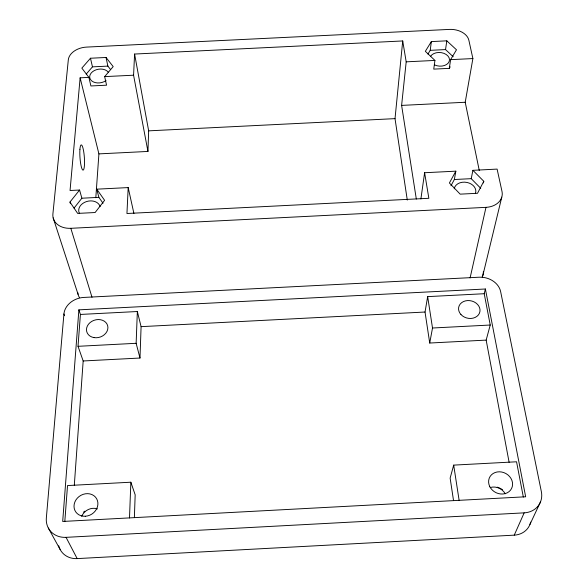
<?xml version="1.0" encoding="UTF-8"?>
<svg xmlns="http://www.w3.org/2000/svg" width="588" height="588" viewBox="0 0 588 588"><rect width="100%" height="100%" fill="white"/><g stroke="black" fill="none" stroke-linecap="round" stroke-linejoin="round"><path stroke-width="0.88" d="M88.884 77.388L81.85 68.12L90.478 58.234L106.031 57.484L113.19 66.598L104.671 76.616L106.56 85.194L90.912 85.958L88.884 77.388L80.13 77.822L98.909 153.88L147.948 151.439L148.661 130.845L134.593 54.045L402.721 40.954L406.19 61.836L401.611 105.399L416.319 199.031M134.38 517.344L135.174 494.831L130.859 482.211L67.524 485.563L64.812 521.497M80.416 314.44L78.013 346.31L83.173 360.973L139.988 358.033L141.091 326.649L137.349 311.522L80.416 314.44L78.888 309.847L485.394 289.002L525.657 496.779L62.688 521.46L78.888 309.847M129.5 517.962L130.859 482.211M139.988 358.033L136.137 343.304L137.349 311.522M103.032 203.272L98.88 197.355L96.748 189.167L128.191 187.587L126.949 213.503L428.85 198.296L424.61 172.732L455.847 171.167L454.355 179.509L450.945 185.786M147.948 151.439L133.579 75.205L134.593 54.045M74.301 485.313L83.173 360.973M95.815 197.73L98.909 153.88M514.25 535.146L524.165 512.854A22.057 19.132 29.7 0 0 541.357 491.634L500.623 291.56A18.978 15.281 13.1 0 0 479.132 277.213L83.79 297.432A19.051 15.391 -17.6 0 0 63.923 313.963L46.342 518.006A22.131 19.323 -34.4 0 0 66.054 537.344L77.175 558.6L514.25 535.146A21.08 18.493 31.9 0 0 530.677 522.1M80.13 77.822L70.053 190.497L79.571 190.034L81.879 198.215L74.059 208.071M407.286 200.074L395.018 118.636L402.721 40.954M427.932 54.067L430.225 50.333L431.357 41.586L446.814 40.829L456.479 49.789L450.614 59.653L449.291 68.355L433.746 69.127L434.929 60.424L425.345 51.318L431.357 41.586M420.898 198.957L424.61 172.732M453.201 56.735L445.542 49.583L446.814 40.829M484.218 293.721L490.238 325.024L486.158 340.107L429.718 343.032L425.036 312.03L427.66 296.624L484.218 293.721L485.394 289.002M479.264 170.469L465.211 102.261L472.884 58.565L468.871 40.271A17.25 11.782 5.2 0 0 449.438 29.407L86.502 47.099A17.324 11.856 -9.8 0 0 68.311 59.844L52.898 214.003A19.536 14.825 -14.2 0 0 70.825 228.306L92.007 297.256M429.718 343.032L432.511 328.008L427.66 296.624M480.734 188.3L471.238 178.671L472.899 170.322L497.103 169.101L501.99 191.394A19.455 14.715 9.7 0 1 485.982 207.351L470.099 277.918M483.424 182.941L483.784 181.28L472.899 170.322M482.858 275.397L501.777 197.164M523.335 497.051L516.551 461.786L453.686 465.115L450.136 478.11L453.495 500.337M529.95 524.437L540.556 501.77M483.784 181.28L477.515 193.283L460.176 194.15L449.394 182.993L455.847 171.167M449.291 68.355L450.188 66.841M70.442 203.691L69.957 202.066L79.571 190.034M86.208 74.088L92.463 66.856L107.876 66.113L110.61 69.605M66.054 537.344L524.165 512.854M141.091 326.649L425.036 312.03M78.013 346.31L136.137 343.304M432.511 328.008L490.238 325.024M401.611 105.399L465.211 102.261M148.661 130.845L395.018 118.636M81.879 198.215L98.88 197.355M454.355 179.509L471.238 178.671M70.825 228.306L485.982 207.351M430.225 50.333L445.542 49.583M450.614 59.653L472.884 58.565M104.671 76.616L133.579 75.205M406.19 61.836L434.929 60.424M96.748 189.167L104.598 200.31L95.116 212.525L77.653 213.407L69.957 202.066M48.326 528.031L60.197 549.604M63.923 313.963L64.54 315.69M53.163 217.891L78.057 294.309M90.478 58.234L92.463 66.856M128.191 187.587L133.917 213.473M106.031 57.484L107.876 66.113M486.158 340.107L509.112 462.278M453.686 465.115L459.132 500.395M497.205 487.158A17.802 15.7 29.6 0 1 502.453 489.701M83.525 512.177A17.853 15.839 -34.3 0 1 84.723 511.207M490.194 487.555A11.973 10.533 29.1 0 1 505.232 493.773M77.175 558.6A21.153 18.662 -36.7 0 1 58.712 545.76M81.695 516.33A12.01 10.628 -33.8 0 1 97.439 508.899M483.329 271.759A17.559 14.024 11.3 0 1 482.175 277.117M79.527 297.719A17.625 14.112 -15.8 0 1 77.756 292.479M79.409 213.334A10.937 8.32 -13.2 0 1 86.495 201.574A10.937 8.32 -13.2 0 1 100.114 206.667M106.046 80.556A9.864 6.858 -9.6 0 1 91.662 80.85A9.864 6.858 -9.6 0 1 94.242 70.611A9.864 6.858 -9.6 0 1 108.177 72.089M454.23 188.792A10.893 8.261 8.7 0 1 467.159 182.478A10.893 8.261 8.7 0 1 475.405 193.459M430.644 56.294A9.827 6.821 5 0 1 443.977 53.368A9.827 6.821 5 0 1 448.262 63.041A9.827 6.821 5 0 1 434.436 64.849M93.926 337.593A10.878 8.908 -17.5 0 0 107.67 325.723A10.878 8.908 -17.5 0 0 89.993 322.658A10.878 8.908 -17.5 0 0 93.926 337.593M460.926 314.492A10.841 8.849 13.1 0 0 479.316 313.47A10.841 8.849 13.1 0 0 467.614 300.571A10.841 8.849 13.1 0 0 460.926 314.492M489.708 486.445A12.319 10.768 27.8 0 0 510.413 490.282A12.319 10.768 27.8 0 0 501.667 472.017A12.319 10.768 27.8 0 0 489.708 486.445M85.311 516.249A12.355 10.863 -32.3 0 0 96.623 498.712A12.355 10.863 -32.3 0 0 75.955 499.918A12.355 10.863 -32.3 0 0 85.311 516.249M79.931 149.308A12.657 2.19 85.9 0 0 82.636 169.925A12.657 2.19 85.9 0 0 83.944 153.314A12.657 2.19 85.9 0 0 79.931 149.308"/></g></svg>
